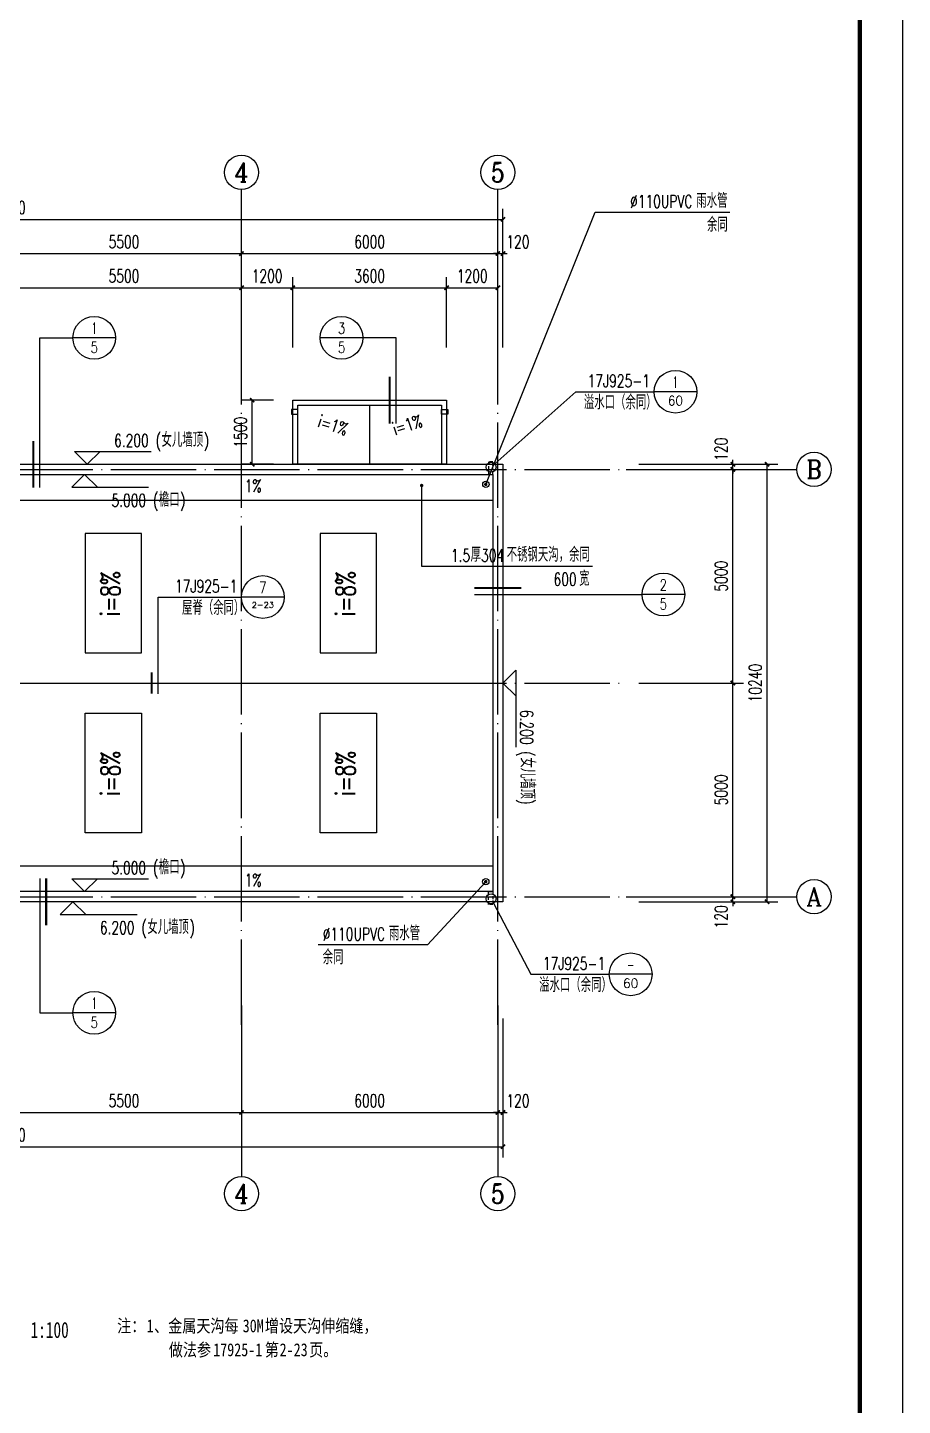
# Model space of a CAD drawing. Extents: x 1885024 to 2490229, y 18495599 to 18794495.
# Drawn here: x 2459857 to 2480333, y 18616822 to 18649066 of the extents above; entities that cross this region are included whole.
import ezdxf
from ezdxf.enums import TextEntityAlignment as Align

# ---------------------------------------------------------------- set-up
doc = ezdxf.new("R2010")
doc.units = 0
doc.header["$LTSCALE"] = 1000
doc.header["$MEASUREMENT"] = 0
doc.linetypes.add('DASH', pattern=[0.35, 0.25, -0.1])
doc.linetypes.add('DOTE', pattern=[2.42, 2, -0.2, 0.02, -0.2])
doc.layers.get('Defpoints').update_dxf_attribs({"color": 250})
for name, color, linetype in [('AXIS_TEXT', 7, 'Continuous'), ('AXIS_外部', 171, 'Continuous'), ('DIM_IDEN', 171, 'Continuous'), ('DIM_LEAD', 145, 'Continuous'), ('DIM_SYMB', 165, 'Continuous'), ('DOTE', 1, 'DOTE'), ('GROUND', 150, 'Continuous'), ('LVTRY', 6, 'Continuous'), ('PUB_DIM', 161, 'Continuous'), ('PUB_TEXT', 7, 'Continuous'), ('TK', 4, 'Continuous'), ('雨水管', 6, 'Continuous')]:
    doc.layers.add(name, color=color, linetype=linetype)
doc.styles.add('_TCH_AXIS', font='COMPLEX', dxfattribs={"bigfont": 'GBCBIG'})
doc.styles.add('_TCH_DIM', font='SIMPLEX', dxfattribs={"bigfont": 'GBCBIG'})
doc.styles.add('_TCH_DIM_T3', font='SIMPLEX', dxfattribs={"width": 0.705882, "bigfont": 'GBCBIG'})
doc.styles.add('_TCH_LABEL', font='COMPLEX', dxfattribs={"bigfont": 'GBCBIG'})
doc.styles.add('COMPLEX', font='COMPLEX')
doc.styles.add('HT', font='simhei.ttf', dxfattribs={"width": 0.7})
doc.styles.add('宋体', font='', dxfattribs={"width": 0.8})
doc.styles.get('宋体').set_extended_font_data('SimSun')
doc.dimstyles.new('_TCH_ARCH&&100', dxfattribs={"dimtxt": 297.5, "dimasz": 100, "dimexe": 250, "dimexo": 300, "dimgap": 126.25, "dimtad": 1, "dimdec": 0, "dimzin": 0, "dimdsep": 46, "dimtxsty": '_TCH_DIM_T3', "dimblk": 'ARCHTICK', "dimcen": 0.09, "dimclrt": 7, "dimazin": 2, "dimtfac": 1, "dimtdec": 0, "dimtix": 1, "dimtmove": 2, "dimatfit": 3, "dimfxl": 0, "dimtolj": 1, "dimtzin": 0, "dimarcsym": 0})

# ---------------------------------------------------------------- blocks, each defined once
blk = doc.blocks.new('GeYuanFrame_40684711', base_point=(18.76, 4.34))
at = {"layer": 'TK'}
blk.add_line((43.76, 414.34), (602.76, 414.34), dxfattribs=at)
blk.add_lwpolyline([(18.76, 424.34), (612.76, 424.34), (612.76, 4.34), (18.76, 4.34), (18.76, 424.34)], dxfattribs=at)
at = {"layer": 'TK', "const_width": 1}
blk.add_lwpolyline([(602.76, 414.34), (43.76, 414.34), (43.76, 14.34), (602.76, 14.34)], close=True, dxfattribs=at)
blk = doc.blocks.new('_ArchTick')
at = {"color": 0, "linetype": 'ByBlock', "const_width": 0.4}
blk.add_lwpolyline([(-0.5, -0.5), (0.5, 0.5)], dxfattribs=at)
blk = doc.blocks.new('*D50')
at = {"layer": 'Defpoints', "color": 0}
for p in [(2470864, 18642977), (2469664, 18641277), (2470864, 18641277)]:
    blk.add_point(p, dxfattribs=at)
at = {"layer": 'PUB_DIM', "color": 0, "lineweight": -2}
for p, q in [((2469664, 18641577), (2469664, 18643227)), ((2470864, 18641577), (2470864, 18643227)), ((2469664, 18642977), (2470864, 18642977))]:
    blk.add_line(p, q, dxfattribs=at)
at = {"layer": 'PUB_DIM', "color": 0, "lineweight": -2, "xscale": 100, "yscale": 100, "zscale": 100, "rotation": 180}
blk.add_blockref('_ArchTick', (2469664, 18642977), dxfattribs=at)
at = {"layer": 'PUB_DIM', "color": 0, "lineweight": -2, "xscale": 100, "yscale": 100, "zscale": 100}
blk.add_blockref('_ArchTick', (2470864, 18642977), dxfattribs=at)
at = {"layer": 'PUB_DIM', "color": 7, "insert": (2470264, 18643252), "char_height": 297.5, "attachment_point": 5, "style": '_TCH_DIM_T3'}
blk.add_mtext('\\A1;1200', dxfattribs=at)
blk = doc.blocks.new('*D51')
at = {"layer": 'Defpoints', "color": 0}
for p in [(2469664, 18642977), (2466064, 18641277), (2469664, 18641277)]:
    blk.add_point(p, dxfattribs=at)
at = {"layer": 'PUB_DIM', "color": 0, "lineweight": -2}
for p, q in [((2466064, 18641577), (2466064, 18643227)), ((2469664, 18641577), (2469664, 18643227)), ((2466064, 18642977), (2469664, 18642977))]:
    blk.add_line(p, q, dxfattribs=at)
at = {"layer": 'PUB_DIM', "color": 0, "lineweight": -2, "xscale": 100, "yscale": 100, "zscale": 100, "rotation": 180}
blk.add_blockref('_ArchTick', (2466064, 18642977), dxfattribs=at)
at = {"layer": 'PUB_DIM', "color": 0, "lineweight": -2, "xscale": 100, "yscale": 100, "zscale": 100}
blk.add_blockref('_ArchTick', (2469664, 18642977), dxfattribs=at)
at = {"layer": 'PUB_DIM', "color": 7, "insert": (2467864, 18643252), "char_height": 297.5, "attachment_point": 5, "style": '_TCH_DIM_T3'}
blk.add_mtext('\\A1;3600', dxfattribs=at)
blk = doc.blocks.new('*D52')
at = {"layer": 'Defpoints', "color": 0}
for p in [(2466064, 18642977), (2464864, 18641277), (2466064, 18641277)]:
    blk.add_point(p, dxfattribs=at)
at = {"layer": 'PUB_DIM', "color": 0, "lineweight": -2}
for p, q in [((2464864, 18641577), (2464864, 18643227)), ((2466064, 18641577), (2466064, 18643227)), ((2464864, 18642977), (2466064, 18642977))]:
    blk.add_line(p, q, dxfattribs=at)
at = {"layer": 'PUB_DIM', "color": 0, "lineweight": -2, "xscale": 100, "yscale": 100, "zscale": 100, "rotation": 180}
blk.add_blockref('_ArchTick', (2464864, 18642977), dxfattribs=at)
at = {"layer": 'PUB_DIM', "color": 0, "lineweight": -2, "xscale": 100, "yscale": 100, "zscale": 100}
blk.add_blockref('_ArchTick', (2466064, 18642977), dxfattribs=at)
at = {"layer": 'PUB_DIM', "color": 7, "insert": (2465464, 18643252), "char_height": 297.5, "attachment_point": 5, "style": '_TCH_DIM_T3'}
blk.add_mtext('\\A1;1200', dxfattribs=at)
blk = doc.blocks.new('*D53')
at = {"layer": 'Defpoints', "color": 0}
for p in [(2464864, 18642977), (2459364, 18641277), (2464864, 18641277)]:
    blk.add_point(p, dxfattribs=at)
at = {"layer": 'PUB_DIM', "color": 0, "lineweight": -2}
for p, q in [((2459364, 18641577), (2459364, 18643227)), ((2464864, 18641577), (2464864, 18643227)), ((2459364, 18642977), (2464864, 18642977))]:
    blk.add_line(p, q, dxfattribs=at)
at = {"layer": 'PUB_DIM', "color": 0, "lineweight": -2, "xscale": 100, "yscale": 100, "zscale": 100, "rotation": 180}
blk.add_blockref('_ArchTick', (2459364, 18642977), dxfattribs=at)
at = {"layer": 'PUB_DIM', "color": 0, "lineweight": -2, "xscale": 100, "yscale": 100, "zscale": 100}
blk.add_blockref('_ArchTick', (2464864, 18642977), dxfattribs=at)
at = {"layer": 'PUB_DIM', "color": 7, "insert": (2462114, 18643252), "char_height": 297.5, "attachment_point": 5, "style": '_TCH_DIM_T3'}
blk.add_mtext('\\A1;5500', dxfattribs=at)
blk = doc.blocks.new('*D57')
at = {"layer": 'Defpoints', "color": 0}
for p in [(2465114, 18640347), (2465914, 18640347), (2465914, 18638847)]:
    blk.add_point(p, dxfattribs=at)
at = {"layer": 'PUB_DIM', "color": 0, "lineweight": -2}
for p, q in [((2465614, 18640347), (2464864, 18640347)), ((2465114, 18638847), (2465114, 18640347)), ((2465614, 18638847), (2464864, 18638847))]:
    blk.add_line(p, q, dxfattribs=at)
at = {"layer": 'PUB_DIM', "color": 0, "lineweight": -2, "xscale": 100, "yscale": 100, "zscale": 100}
for p, rotation in [((2465114, 18640347), 90), ((2465114, 18638847), 270)]:
    blk.add_blockref('_ArchTick', p, dxfattribs=dict(at, rotation=rotation))
at = {"layer": 'PUB_DIM', "color": 7, "insert": (2464839, 18639597), "char_height": 297.5, "attachment_point": 5, "rotation": 90, "style": '_TCH_DIM_T3'}
blk.add_mtext('\\A1;1500', dxfattribs=at)
blk = doc.blocks.new('*D135')
at = {"layer": 'AXIS_外部', "color": 0, "lineweight": -2}
for p, q in [((2474164, 18628727), (2476614, 18628727)), ((2476364, 18628727), (2476364, 18628827)), ((2476364, 18628607), (2476364, 18628727)), ((2474164, 18628607), (2476614, 18628607)), ((2476364, 18628607), (2476364, 18628507))]:
    blk.add_line(p, q, dxfattribs=at)
at = {"layer": 'Defpoints', "color": 0}
for p in [(2473864, 18628727), (2476364, 18628727), (2473864, 18628607)]:
    blk.add_point(p, dxfattribs=at)
at = {"layer": 'AXIS_外部', "color": 0, "lineweight": -2, "xscale": 100, "yscale": 100, "zscale": 100}
for p, rotation in [((2476364, 18628727), 270), ((2476364, 18628607), 90)]:
    blk.add_blockref('_ArchTick', p, dxfattribs=dict(at, rotation=rotation))
at = {"layer": 'AXIS_外部', "color": 7, "insert": (2476089, 18628257), "char_height": 297.5, "attachment_point": 5, "rotation": 90, "style": '_TCH_DIM_T3'}
blk.add_mtext('\\A1;120', dxfattribs=at)
blk = doc.blocks.new('*D136')
at = {"layer": 'AXIS_外部', "color": 0, "lineweight": -2}
for p, q in [((2474164, 18633727), (2476614, 18633727)), ((2476364, 18628727), (2476364, 18633727)), ((2474164, 18628727), (2476614, 18628727))]:
    blk.add_line(p, q, dxfattribs=at)
at = {"layer": 'Defpoints', "color": 0}
for p in [(2473864, 18633727), (2476364, 18633727), (2473864, 18628727)]:
    blk.add_point(p, dxfattribs=at)
at = {"layer": 'AXIS_外部', "color": 0, "lineweight": -2, "xscale": 100, "yscale": 100, "zscale": 100}
for p, rotation in [((2476364, 18633727), 90), ((2476364, 18628727), 270)]:
    blk.add_blockref('_ArchTick', p, dxfattribs=dict(at, rotation=rotation))
at = {"layer": 'AXIS_外部', "color": 7, "insert": (2476089, 18631227), "char_height": 297.5, "attachment_point": 5, "rotation": 90, "style": '_TCH_DIM_T3'}
blk.add_mtext('\\A1;5000', dxfattribs=at)
blk = doc.blocks.new('*D137')
at = {"layer": 'AXIS_外部', "color": 0, "lineweight": -2}
for p, q in [((2474164, 18638727), (2476614, 18638727)), ((2476364, 18633727), (2476364, 18638727)), ((2474164, 18633727), (2476614, 18633727))]:
    blk.add_line(p, q, dxfattribs=at)
at = {"layer": 'Defpoints', "color": 0}
for p in [(2473864, 18638727), (2476364, 18638727), (2473864, 18633727)]:
    blk.add_point(p, dxfattribs=at)
at = {"layer": 'AXIS_外部', "color": 0, "lineweight": -2, "xscale": 100, "yscale": 100, "zscale": 100}
for p, rotation in [((2476364, 18638727), 90), ((2476364, 18633727), 270)]:
    blk.add_blockref('_ArchTick', p, dxfattribs=dict(at, rotation=rotation))
at = {"layer": 'AXIS_外部', "color": 7, "insert": (2476089, 18636227), "char_height": 297.5, "attachment_point": 5, "rotation": 90, "style": '_TCH_DIM_T3'}
blk.add_mtext('\\A1;5000', dxfattribs=at)
blk = doc.blocks.new('*D138')
at = {"layer": 'AXIS_外部', "color": 0, "lineweight": -2}
for p, q in [((2474164, 18638847), (2476614, 18638847)), ((2474164, 18638727), (2476614, 18638727)), ((2476364, 18638847), (2476364, 18638947)), ((2476364, 18638727), (2476364, 18638847)), ((2476364, 18638727), (2476364, 18638627))]:
    blk.add_line(p, q, dxfattribs=at)
at = {"layer": 'Defpoints', "color": 0}
for p in [(2473864, 18638847), (2473864, 18638727), (2476364, 18638847)]:
    blk.add_point(p, dxfattribs=at)
at = {"layer": 'AXIS_外部', "color": 0, "lineweight": -2, "xscale": 100, "yscale": 100, "zscale": 100}
for p, rotation in [((2476364, 18638847), 270), ((2476364, 18638727), 90)]:
    blk.add_blockref('_ArchTick', p, dxfattribs=dict(at, rotation=rotation))
at = {"layer": 'AXIS_外部', "color": 7, "insert": (2476089, 18639197), "char_height": 297.5, "attachment_point": 5, "rotation": 90, "style": '_TCH_DIM_T3'}
blk.add_mtext('\\A1;120', dxfattribs=at)
blk = doc.blocks.new('*D139')
at = {"layer": 'AXIS_外部', "color": 0, "lineweight": -2}
for p, q in [((2474164, 18638847), (2477414, 18638847)), ((2477164, 18628607), (2477164, 18638847)), ((2474164, 18628607), (2477414, 18628607))]:
    blk.add_line(p, q, dxfattribs=at)
at = {"layer": 'Defpoints', "color": 0}
for p in [(2473864, 18638847), (2477164, 18638847), (2473864, 18628607)]:
    blk.add_point(p, dxfattribs=at)
at = {"layer": 'AXIS_外部', "color": 0, "lineweight": -2, "xscale": 100, "yscale": 100, "zscale": 100}
for p, rotation in [((2477164, 18638847), 90), ((2477164, 18628607), 270)]:
    blk.add_blockref('_ArchTick', p, dxfattribs=dict(at, rotation=rotation))
at = {"layer": 'AXIS_外部', "color": 7, "insert": (2476889, 18633727), "char_height": 297.5, "attachment_point": 5, "rotation": 90, "style": '_TCH_DIM_T3'}
blk.add_mtext('\\A1;10240', dxfattribs=at)
blk = doc.blocks.new('*D148')
at = {"layer": 'AXIS_外部', "color": 0, "lineweight": -2}
for p, q in [((2459364, 18625877), (2459364, 18623427)), ((2464864, 18625877), (2464864, 18623427)), ((2459364, 18623677), (2464864, 18623677))]:
    blk.add_line(p, q, dxfattribs=at)
at = {"layer": 'Defpoints', "color": 0}
for p in [(2459364, 18626177), (2464864, 18626177), (2464864, 18623677)]:
    blk.add_point(p, dxfattribs=at)
at = {"layer": 'AXIS_外部', "color": 0, "lineweight": -2, "xscale": 100, "yscale": 100, "zscale": 100, "rotation": 180}
blk.add_blockref('_ArchTick', (2459364, 18623677), dxfattribs=at)
at = {"layer": 'AXIS_外部', "color": 0, "lineweight": -2, "xscale": 100, "yscale": 100, "zscale": 100}
blk.add_blockref('_ArchTick', (2464864, 18623677), dxfattribs=at)
at = {"layer": 'AXIS_外部', "color": 7, "insert": (2462114, 18623952), "char_height": 297.5, "attachment_point": 5, "style": '_TCH_DIM_T3'}
blk.add_mtext('\\A1;5500', dxfattribs=at)
blk = doc.blocks.new('*D149')
at = {"layer": 'AXIS_外部', "color": 0, "lineweight": -2}
for p, q in [((2464864, 18625877), (2464864, 18623427)), ((2470864, 18625877), (2470864, 18623427)), ((2464864, 18623677), (2470864, 18623677))]:
    blk.add_line(p, q, dxfattribs=at)
at = {"layer": 'Defpoints', "color": 0}
for p in [(2464864, 18626177), (2470864, 18626177), (2470864, 18623677)]:
    blk.add_point(p, dxfattribs=at)
at = {"layer": 'AXIS_外部', "color": 0, "lineweight": -2, "xscale": 100, "yscale": 100, "zscale": 100, "rotation": 180}
blk.add_blockref('_ArchTick', (2464864, 18623677), dxfattribs=at)
at = {"layer": 'AXIS_外部', "color": 0, "lineweight": -2, "xscale": 100, "yscale": 100, "zscale": 100}
blk.add_blockref('_ArchTick', (2470864, 18623677), dxfattribs=at)
at = {"layer": 'AXIS_外部', "color": 7, "insert": (2467864, 18623952), "char_height": 297.5, "attachment_point": 5, "style": '_TCH_DIM_T3'}
blk.add_mtext('\\A1;6000', dxfattribs=at)
blk = doc.blocks.new('*D150')
at = {"layer": 'AXIS_外部', "color": 0, "lineweight": -2}
for p, q in [((2470864, 18625877), (2470864, 18623427)), ((2470984, 18625877), (2470984, 18623427)), ((2470864, 18623677), (2470764, 18623677)), ((2470864, 18623677), (2470984, 18623677)), ((2470984, 18623677), (2471084, 18623677))]:
    blk.add_line(p, q, dxfattribs=at)
at = {"layer": 'Defpoints', "color": 0}
for p in [(2470864, 18626177), (2470984, 18626177), (2470984, 18623677)]:
    blk.add_point(p, dxfattribs=at)
at = {"layer": 'AXIS_外部', "color": 0, "lineweight": -2, "xscale": 100, "yscale": 100, "zscale": 100}
blk.add_blockref('_ArchTick', (2470864, 18623677), dxfattribs=at)
at = {"layer": 'AXIS_外部', "color": 0, "lineweight": -2, "xscale": 100, "yscale": 100, "zscale": 100, "rotation": 180}
blk.add_blockref('_ArchTick', (2470984, 18623677), dxfattribs=at)
at = {"layer": 'AXIS_外部', "color": 7, "insert": (2471334, 18623952), "char_height": 297.5, "attachment_point": 5, "style": '_TCH_DIM_T3'}
blk.add_mtext('\\A1;120', dxfattribs=at)
blk = doc.blocks.new('*D151')
at = {"layer": 'AXIS_外部', "color": 0, "lineweight": -2}
for p, q in [((2447744, 18625877), (2447744, 18622627)), ((2470984, 18625877), (2470984, 18622627)), ((2447744, 18622877), (2470984, 18622877))]:
    blk.add_line(p, q, dxfattribs=at)
at = {"layer": 'Defpoints', "color": 0}
for p in [(2447744, 18626177), (2470984, 18626177), (2470984, 18622877)]:
    blk.add_point(p, dxfattribs=at)
at = {"layer": 'AXIS_外部', "color": 0, "lineweight": -2, "xscale": 100, "yscale": 100, "zscale": 100, "rotation": 180}
blk.add_blockref('_ArchTick', (2447744, 18622877), dxfattribs=at)
at = {"layer": 'AXIS_外部', "color": 0, "lineweight": -2, "xscale": 100, "yscale": 100, "zscale": 100}
blk.add_blockref('_ArchTick', (2470984, 18622877), dxfattribs=at)
at = {"layer": 'AXIS_外部', "color": 7, "insert": (2459364, 18623152), "char_height": 297.5, "attachment_point": 5, "style": '_TCH_DIM_T3'}
blk.add_mtext('\\A1;23240', dxfattribs=at)
blk = doc.blocks.new('*D155')
at = {"layer": 'AXIS_外部', "color": 0, "lineweight": -2}
for p, q in [((2459364, 18641577), (2459364, 18644027)), ((2464864, 18641577), (2464864, 18644027)), ((2459364, 18643777), (2464864, 18643777))]:
    blk.add_line(p, q, dxfattribs=at)
at = {"layer": 'Defpoints', "color": 0}
for p in [(2464864, 18643777), (2459364, 18641277), (2464864, 18641277)]:
    blk.add_point(p, dxfattribs=at)
at = {"layer": 'AXIS_外部', "color": 0, "lineweight": -2, "xscale": 100, "yscale": 100, "zscale": 100, "rotation": 180}
blk.add_blockref('_ArchTick', (2459364, 18643777), dxfattribs=at)
at = {"layer": 'AXIS_外部', "color": 0, "lineweight": -2, "xscale": 100, "yscale": 100, "zscale": 100}
blk.add_blockref('_ArchTick', (2464864, 18643777), dxfattribs=at)
at = {"layer": 'AXIS_外部', "color": 7, "insert": (2462114, 18644052), "char_height": 297.5, "attachment_point": 5, "style": '_TCH_DIM_T3'}
blk.add_mtext('\\A1;5500', dxfattribs=at)
blk = doc.blocks.new('*D156')
at = {"layer": 'AXIS_外部', "color": 0, "lineweight": -2}
for p, q in [((2464864, 18641577), (2464864, 18644027)), ((2470864, 18641577), (2470864, 18644027)), ((2464864, 18643777), (2470864, 18643777))]:
    blk.add_line(p, q, dxfattribs=at)
at = {"layer": 'Defpoints', "color": 0}
for p in [(2470864, 18643777), (2464864, 18641277), (2470864, 18641277)]:
    blk.add_point(p, dxfattribs=at)
at = {"layer": 'AXIS_外部', "color": 0, "lineweight": -2, "xscale": 100, "yscale": 100, "zscale": 100, "rotation": 180}
blk.add_blockref('_ArchTick', (2464864, 18643777), dxfattribs=at)
at = {"layer": 'AXIS_外部', "color": 0, "lineweight": -2, "xscale": 100, "yscale": 100, "zscale": 100}
blk.add_blockref('_ArchTick', (2470864, 18643777), dxfattribs=at)
at = {"layer": 'AXIS_外部', "color": 7, "insert": (2467864, 18644052), "char_height": 297.5, "attachment_point": 5, "style": '_TCH_DIM_T3'}
blk.add_mtext('\\A1;6000', dxfattribs=at)
blk = doc.blocks.new('*D157')
at = {"layer": 'AXIS_外部', "color": 0, "lineweight": -2}
for p, q in [((2470864, 18641577), (2470864, 18644027)), ((2470984, 18641577), (2470984, 18644027)), ((2470864, 18643777), (2470764, 18643777)), ((2470864, 18643777), (2470984, 18643777)), ((2470984, 18643777), (2471084, 18643777))]:
    blk.add_line(p, q, dxfattribs=at)
at = {"layer": 'Defpoints', "color": 0}
for p in [(2470984, 18643777), (2470864, 18641277), (2470984, 18641277)]:
    blk.add_point(p, dxfattribs=at)
at = {"layer": 'AXIS_外部', "color": 0, "lineweight": -2, "xscale": 100, "yscale": 100, "zscale": 100}
blk.add_blockref('_ArchTick', (2470864, 18643777), dxfattribs=at)
at = {"layer": 'AXIS_外部', "color": 0, "lineweight": -2, "xscale": 100, "yscale": 100, "zscale": 100, "rotation": 180}
blk.add_blockref('_ArchTick', (2470984, 18643777), dxfattribs=at)
at = {"layer": 'AXIS_外部', "color": 7, "insert": (2471334, 18644052), "char_height": 297.5, "attachment_point": 5, "style": '_TCH_DIM_T3'}
blk.add_mtext('\\A1;120', dxfattribs=at)
blk = doc.blocks.new('*D158')
at = {"layer": 'AXIS_外部', "color": 0, "lineweight": -2}
for p, q in [((2447744, 18641577), (2447744, 18644827)), ((2470984, 18641577), (2470984, 18644827)), ((2447744, 18644577), (2470984, 18644577))]:
    blk.add_line(p, q, dxfattribs=at)
at = {"layer": 'Defpoints', "color": 0}
for p in [(2470984, 18644577), (2447744, 18641277), (2470984, 18641277)]:
    blk.add_point(p, dxfattribs=at)
at = {"layer": 'AXIS_外部', "color": 0, "lineweight": -2, "xscale": 100, "yscale": 100, "zscale": 100, "rotation": 180}
blk.add_blockref('_ArchTick', (2447744, 18644577), dxfattribs=at)
at = {"layer": 'AXIS_外部', "color": 0, "lineweight": -2, "xscale": 100, "yscale": 100, "zscale": 100}
blk.add_blockref('_ArchTick', (2470984, 18644577), dxfattribs=at)
at = {"layer": 'AXIS_外部', "color": 7, "insert": (2459364, 18644852), "char_height": 297.5, "attachment_point": 5, "style": '_TCH_DIM_T3'}
blk.add_mtext('\\A1;23240', dxfattribs=at)
blk = doc.blocks.new('_AXISO')
blk.add_circle((0, 0), 0.5)
at = {"layer": 'AXIS_TEXT', "style": 'COMPLEX', "width": 1.041667}
blk.add_attdef('A', text='', height=0.56, dxfattribs=at).set_placement((-0.25, -0.28), (0.25, -0.28), align=Align.FIT)

msp = doc.modelspace()

# ---------------------------------------------------------------- linework, layer by layer
at = {"color": 6, "linetype": 'DASH', "ltscale": 0.3}
for points in [[(2470644, 18638607.1), (2470744, 18638607.1), (2470744, 18638907.1), (2470644, 18638907.1)], [(2470644, 18628847.1), (2470744, 18628847.1), (2470744, 18628547.1), (2470644, 18628547.1)]]:
    msp.add_lwpolyline(points, close=True, dxfattribs=at)
at = {"layer": 'AXIS_外部'}
for p, q in [((2464864, 18641277.1), (2464864, 18645277.1)), ((2470864, 18641277.1), (2470864, 18645277.1)), ((2473864, 18638727.1), (2477864, 18638727.1)), ((2473864, 18628727.1), (2477864, 18628727.1)), ((2464864, 18626177.1), (2464864, 18622177.1)), ((2470864, 18626177.1), (2470864, 18622177.1))]:
    msp.add_line(p, q, dxfattribs=at)
at = {"layer": 'DIM_IDEN'}
for p, q in [((2470581.4, 18638375.9), (2473141.8, 18644743.3)), ((2473141.8, 18644743.3), (2476291.1, 18644743.3)), ((2460141.5, 18641806), (2460918.2, 18641806)), ((2460141.5, 18638300.1), (2460141.5, 18641806)), ((2461918.2, 18641806), (2460918.2, 18641806)), ((2467706.2, 18641806), (2466706.2, 18641806)), ((2468483, 18641806), (2467706.2, 18641806)), ((2468483, 18639800.1), (2468483, 18641806)), ((2470792, 18638854.2), (2472685, 18640544)), ((2472685, 18640544), (2474519.4, 18640544)), ((2475519.4, 18640544), (2474519.4, 18640544)), ((2470317, 18635799.9), (2473460.6, 18635799.9)), ((2473460.6, 18635799.9), (2474237.3, 18635799.9)), ((2475237.3, 18635799.9), (2474237.3, 18635799.9)), ((2462911.4, 18635739.5), (2464864, 18635739.5)), ((2462911.4, 18633477.1), (2462911.4, 18635739.5)), ((2465864, 18635739.5), (2464864, 18635739.5)), ((2460141.5, 18629154.1), (2460141.5, 18626010.6)), ((2470581.4, 18629078.3), (2469218.7, 18627599.2)), ((2470759.7, 18628574.7), (2471637.7, 18626910.2)), ((2469218.7, 18627599.2), (2466659.4, 18627599.2)), ((2471637.7, 18626910.2), (2473472.1, 18626910.2)), ((2474472.1, 18626910.2), (2473472.1, 18626910.2)), ((2460141.5, 18626010.6), (2460918.2, 18626010.6)), ((2461918.2, 18626010.6), (2460918.2, 18626010.6))]:
    msp.add_line(p, q, dxfattribs=at)
at = {"layer": 'DIM_IDEN', "const_width": 50}
for points in [[(2468333, 18639800.1), (2468333, 18640894.1)], [(2459991.5, 18638300.1), (2459991.5, 18639394.1)], [(2470317, 18635949.9), (2471411.1, 18635949.9)], [(2462761.4, 18633477.1), (2462761.4, 18633977.1)], [(2460291.5, 18629154.1), (2460291.5, 18628060.1)]]:
    msp.add_lwpolyline(points, dxfattribs=at)
at = {"layer": 'DIM_IDEN', "const_width": 40}
for points in [[(2470573.9, 18638357.3, 1), (2470588.8, 18638394.4, 1)], [(2470594.9, 18629093, 1), (2470567.8, 18629063.6, 1)]]:
    msp.add_lwpolyline(points, format="xyb", close=True, dxfattribs=at)
at = {"layer": 'DIM_IDEN'}
for centre, radius in [((2461418.2, 18641806), 500), ((2467206.2, 18641806), 500), ((2475019.4, 18640544), 500), ((2470705.6, 18638777.1), 115.8), ((2465364, 18635739.5), 500), ((2474737.3, 18635799.9), 500), ((2470705.6, 18628677.1), 115.8), ((2473972.1, 18626910.2), 500), ((2461418.2, 18626010.6), 500)]:
    msp.add_circle(centre, radius, dxfattribs=at)
at = {"layer": 'DIM_LEAD'}
for p, q in [((2469079.5, 18638349.6), (2469079.5, 18636460.9)), ((2469079.5, 18636460.9), (2473079.5, 18636460.9))]:
    msp.add_line(p, q, dxfattribs=at)
at = {"layer": 'DIM_LEAD', "const_width": 40}
msp.add_lwpolyline([(2469079.5, 18638369.6, 1), (2469079.5, 18638329.6, 1)], format="xyb", close=True, dxfattribs=at)
at = {"layer": 'DIM_SYMB'}
for points in [[(2467582.7, 18639315.8, 0, 0, 0), (2466541.2, 18639638.6, 80, 0, 0), (2466254.7, 18639727.4, 0, 0, 0)], [(2468145.3, 18639315.8, 0, 0, 0), (2469186.9, 18639638.6, 80, 0, 0), (2469473.4, 18639727.4, 0, 0, 0)], [(2465385.5, 18638340.4, 0, 0, 0), (2466726.4, 18638340.4, 80, 0, 0), (2467026.4, 18638340.4, 0, 0, 0)], [(2462125.5, 18635130.7, 0, 0, 0), (2462125.5, 18636078.4, 120, 0, 0), (2462125.5, 18636528.4, 0, 0, 0)], [(2467625.5, 18635130.7, 0, 0, 0), (2467625.5, 18636078.4, 120, 0, 0), (2467625.5, 18636528.4, 0, 0, 0)], [(2462125.5, 18632323.5, 0, 0, 0), (2462125.5, 18631375.8, 120, 0, 0), (2462125.5, 18630925.8, 0, 0, 0)], [(2467625.5, 18632323.5, 0, 0, 0), (2467625.5, 18631375.8, 120, 0, 0), (2467625.5, 18630925.8, 0, 0, 0)], [(2465385.5, 18629113.8, 0, 0, 0), (2466726.4, 18629113.8, 80, 0, 0), (2467026.4, 18629113.8, 0, 0, 0)]]:
    msp.add_lwpolyline(points, format="xyseb", dxfattribs=at)
at = {"layer": 'DOTE'}
for p, q in [((2464864, 18625727.1), (2464864, 18641727.1)), ((2470864, 18625727.1), (2470864, 18641727.1)), ((2444864, 18638727.1), (2473864, 18638727.1)), ((2444864, 18633727.1), (2473864, 18633727.1)), ((2444864, 18628727.1), (2473864, 18628727.1))]:
    msp.add_line(p, q, dxfattribs=at)
at = {"layer": 'GROUND'}
for p, q in [((2467864, 18638847.1), (2467864, 18640227.1)), ((2447984, 18638007.1), (2470744, 18638007.1)), ((2447984, 18633727.1), (2470744, 18633727.1)), ((2447984, 18629447.1), (2470744, 18629447.1))]:
    msp.add_line(p, q, dxfattribs=at)
for points in [[(2466064, 18640347.1), (2469664, 18640347.1), (2469664, 18638847.1), (2466064, 18638847.1)], [(2466184, 18640227.1), (2469544, 18640227.1), (2469544, 18638847.1), (2466184, 18638847.1)], [(2447744, 18638847.1), (2470984, 18638847.1), (2470984, 18628607.1), (2447744, 18628607.1)], [(2447984, 18638607.1), (2470744, 18638607.1), (2470744, 18628847.1), (2447984, 18628847.1)], [(2461201.5, 18637229), (2461201.5, 18634431.3), (2462526.5, 18634431.3), (2462526.5, 18637229)], [(2466701.5, 18637229), (2466701.5, 18634431.3), (2468026.5, 18634431.3), (2468026.5, 18637229)], [(2461201.5, 18630225.2), (2461201.5, 18633022.9), (2462526.5, 18633022.9), (2462526.5, 18630225.2)], [(2466701.5, 18630225.2), (2466701.5, 18633022.9), (2468026.5, 18633022.9), (2468026.5, 18630225.2)]]:
    msp.add_lwpolyline(points, close=True, dxfattribs=at)
at = {"layer": 'LVTRY'}
for points in [[(2466034, 18640127.1), (2466034, 18640017.1), (2466184, 18640017.1), (2466184, 18640127.1)], [(2469694, 18640127.1), (2469694, 18640017.1), (2469544, 18640017.1), (2469544, 18640127.1)]]:
    msp.add_lwpolyline(points, close=True, dxfattribs=at)
at = {"layer": 'PUB_DIM'}
for p, q in [((2461252.7, 18638847.1), (2460952.7, 18639147.1)), ((2460952.7, 18639147.1), (2462752.7, 18639147.1)), ((2461252.7, 18638847.1), (2461552.7, 18639147.1)), ((2461191, 18638607.1), (2460891, 18638307.1)), ((2461191, 18638607.1), (2461491, 18638307.1)), ((2460891, 18638307.1), (2462691, 18638307.1)), ((2470984, 18633727.1), (2471284, 18634027.1)), ((2471284, 18634027.1), (2471284, 18632227.1)), ((2470984, 18633727.1), (2471284, 18633427.1)), ((2461191, 18628847.1), (2460891, 18629147.1)), ((2460891, 18629147.1), (2462691, 18629147.1)), ((2461191, 18628847.1), (2461491, 18629147.1)), ((2460920.5, 18628607.1), (2460620.5, 18628307.1)), ((2460920.5, 18628607.1), (2461220.5, 18628307.1)), ((2460620.5, 18628307.1), (2462420.5, 18628307.1))]:
    msp.add_line(p, q, dxfattribs=at)
at = {"layer": '雨水管'}
for centre in [(2470583.5, 18638375.9), (2470581.4, 18629078.3)]:
    msp.add_circle(centre, 75, dxfattribs=at)

# ---------------------------------------------------------------- block references
at = {"xscale": 100, "yscale": 100, "zscale": 100, "rotation": 270}
msp.add_blockref('GeYuanFrame_40684711', (2438332.5, 18652424.2), dxfattribs=at)
at = {"layer": 'AXIS_外部'}
ref = msp.add_blockref('_AXISO', (2464864, 18645677.1), dxfattribs=dict(at, xscale=800, yscale=800, zscale=800))
ref.add_attrib('A', '4', dxfattribs={"layer": 'AXIS_TEXT', "height": 445.4, "style": '_TCH_AXIS'}).set_placement((2464694.4, 18645454.4), (2465033.7, 18645454.4), align=Align.FIT)
ref = msp.add_blockref('_AXISO', (2470864, 18645677.1), dxfattribs=dict(at, xscale=800, yscale=800, zscale=800))
ref.add_attrib('A', '5', dxfattribs={"layer": 'AXIS_TEXT', "height": 465.9, "style": '_TCH_AXIS'}).set_placement((2470708.7, 18645444.1), (2471019.4, 18645444.1), align=Align.FIT)
ref = msp.add_blockref('_AXISO', (2478264, 18638727.1), dxfattribs=dict(at, xscale=800, yscale=800, zscale=800))
ref.add_attrib('A', 'B', dxfattribs={"layer": 'AXIS_TEXT', "height": 435.3, "style": '_TCH_AXIS'}).set_placement((2478087.9, 18638509.5), (2478440.2, 18638509.5), align=Align.FIT)
ref = msp.add_blockref('_AXISO', (2478264, 18628727.1), dxfattribs=dict(at, xscale=800, yscale=800, zscale=800))
ref.add_attrib('A', 'A', dxfattribs={"layer": 'AXIS_TEXT', "height": 425.2, "style": '_TCH_AXIS'}).set_placement((2478081.8, 18628514.5), (2478446.3, 18628514.5), align=Align.FIT)
ref = msp.add_blockref('_AXISO', (2464864, 18621777.1), dxfattribs=dict(at, xscale=800, yscale=800, zscale=800))
ref.add_attrib('A', '4', dxfattribs={"layer": 'AXIS_TEXT', "height": 445.4, "style": '_TCH_AXIS'}).set_placement((2464694.4, 18621554.4), (2465033.7, 18621554.4), align=Align.FIT)
ref = msp.add_blockref('_AXISO', (2470864, 18621777.1), dxfattribs=dict(at, xscale=800, yscale=800, zscale=800))
ref.add_attrib('A', '5', dxfattribs={"layer": 'AXIS_TEXT', "height": 465.9, "style": '_TCH_AXIS'}).set_placement((2470708.7, 18621544.1), (2471019.4, 18621544.1), align=Align.FIT)

# ---------------------------------------------------------------- texts
at = {"layer": 'PUB_TEXT'}
for s, height, style, width, p in [('%%c110UPVC', 297.5, '_TCH_DIM', 0.705882, (2473958.4, 18644848.3)), ('17J925-1', 297.5, '_TCH_LABEL', 0.705882, (2472964.4, 18640649)), ('6.200', 297.5, '_TCH_DIM', 0.705882, (2461882.7, 18639252.1)), ('(', 297.5, '_TCH_DIM', 0.705882, (2462852.7, 18639252.1)), (')', 297.5, '_TCH_DIM', 0.705882, (2463975.7, 18639252.1)), ('1%', 297.5, '_TCH_DIM', 0.705882, (2464940.5, 18638191.6)), ('5.000', 297.5, '_TCH_DIM', 0.705882, (2461821, 18637852.1)), ('(', 297.5, '_TCH_DIM', 0.705882, (2462791, 18637852.1)), (')', 297.5, '_TCH_DIM', 0.705882, (2463422.5, 18637852.1)), ('1.5', 297.5, '_TCH_DIM', 0.705882, (2469766.1, 18636565.9)), ('304', 297.5, '_TCH_DIM', 0.705882, (2470471.8, 18636565.9)), ('17J925-1', 297.5, '_TCH_LABEL', 0.705882, (2463309, 18635844.5)), ('600', 297.5, '_TCH_DIM', 0.705882, (2472166, 18636005.9)), ('5.000', 297.5, '_TCH_DIM', 0.705882, (2461821, 18629252.1)), ('(', 297.5, '_TCH_DIM', 0.705882, (2462791, 18629252.1)), (')', 297.5, '_TCH_DIM', 0.705882, (2463422.5, 18629252.1)), ('1%', 297.5, '_TCH_DIM', 0.705882, (2464940.5, 18628965.1)), ('6.200', 297.5, '_TCH_DIM', 0.705882, (2461550.5, 18627852.1)), ('(', 297.5, '_TCH_DIM', 0.705882, (2462520.5, 18627852.1)), (')', 297.5, '_TCH_DIM', 0.705882, (2463643.5, 18627852.1)), ('%%c110UPVC', 297.5, '_TCH_DIM', 0.705882, (2466764.4, 18627704.2)), ('17J925-1', 297.5, '_TCH_LABEL', 0.705882, (2471917.1, 18627015.2)), ('1:100', 375.53, 'HT', 0.7, (2459926.6, 18618401)), ('注：', 302.11, '宋体', 0.8, (2461953.8, 18618533.6)), ('1', 302.1, '宋体', 0.8, (2462645.1, 18618533.6)), ('、金属天沟每', 302.11, '宋体', 0.8, (2462818, 18618533.6)), ('30M', 302.11, '宋体', 0.8, (2464891.9, 18618533.6)), ('增设天沟伸缩缝，', 302.11, '宋体', 0.8, (2465410.4, 18618533.6)), ('做法参', 302.11, '宋体', 0.8, (2463163.6, 18617973.6)), ('17925-1', 302.11, '宋体', 0.8, (2464200.6, 18617973.6)), ('第', 302.1, '宋体', 0.8, (2465410.4, 18617973.6)), ('2-23', 302.11, '宋体', 0.8, (2465756, 18617973.6)), ('页。', 302.11, '宋体', 0.8, (2466447.3, 18617973.6))]:
    msp.add_text(s, height=height, dxfattribs=dict(at, style=style, width=width)).set_placement(p)
for s, height, style, p in [('雨水管', 337.59, '_TCH_DIM', (2475508.4, 18644848.3)), ('余同', 337.59, '_TCH_DIM', (2475757.9, 18644288.3)), ('溢水口（余同）', 337.59, '_TCH_LABEL', (2472877.7, 18640130)), ('女儿墙顶', 337.59, '_TCH_DIM', (2462992.7, 18639252.1)), ('檐口', 337.59, '_TCH_DIM', (2462931, 18637852.1)), ('厚', 337.6, '_TCH_DIM', (2470226.1, 18636565.9)), ('不锈钢天沟，余同', 337.59, '_TCH_DIM', (2471071.8, 18636565.9)), ('宽', 337.6, '_TCH_DIM', (2472766, 18636005.9)), ('屋脊（余同）', 337.59, '_TCH_LABEL', (2463471.8, 18635321.8)), ('檐口', 337.59, '_TCH_DIM', (2462931, 18629252.1)), ('女儿墙顶', 337.59, '_TCH_DIM', (2462660.5, 18627852.1)), ('雨水管', 337.59, '_TCH_DIM', (2468314.4, 18627704.2)), ('余同', 337.59, '_TCH_DIM', (2466764.4, 18627144.2)), ('溢水口（余同）', 337.59, '_TCH_LABEL', (2471830.4, 18626496.1))]:
    msp.add_text(s, height=height, dxfattribs=dict(at, style=style)).set_placement(p)
at = {"layer": 'PUB_TEXT', "style": '_TCH_LABEL'}
for s, height, p, p2 in [('1', 267.7, (2461360.8, 18641897.6), (2461475.6, 18641897.6)), ('3', 261, (2467119.2, 18641898.6), (2467293.2, 18641898.6)), ('5', 261, (2461331.2, 18641452.5), (2461505.2, 18641452.5)), ('5', 261, (2467119.2, 18641452.5), (2467293.2, 18641452.5)), ('1', 267.7, (2474962, 18640635.6), (2475076.7, 18640635.6)), ('60', 219.66, (2474841.6, 18640225.3), (2475197.2, 18640225.3)), ('7', 261, (2465277, 18635832.1), (2465451, 18635832.1)), ('2', 261, (2474650.3, 18635892.4), (2474824.3, 18635892.4)), ('2-23', 136.39, (2465104.3, 18635486.8), (2465623.8, 18635486.8)), ('5', 261, (2474650.3, 18635446.3), (2474824.3, 18635446.3)), ('60', 219.66, (2473794.3, 18626591.4), (2474149.9, 18626591.4)), ('1', 267.7, (2461360.8, 18626102.2), (2461475.6, 18626102.2)), ('5', 261, (2461331.2, 18625657), (2461505.2, 18625657))]:
    msp.add_text(s, height=height, dxfattribs=at).set_placement(p, p2, align=Align.FIT)
at = {"layer": 'PUB_TEXT', "style": '_TCH_DIM', "width": 0.705882}
for s, height, rotation, p in [('i=1%', 297.5, 342.78175, (2466625, 18639722.5)), ('i=1%', 297.5, 17.21825, (2468453.5, 18639521.2)), ('i=8%', 446.25, 90, (2462020.5, 18635289.6)), ('i=8%', 446.25, 90, (2467520.5, 18635289.6)), ('6.200', 297.5, 270, (2471389, 18633097.1)), ('i=8%', 446.25, 90, (2462020.5, 18631084.6)), ('i=8%', 446.25, 90, (2467520.5, 18631084.6)), ('(', 297.5, 270, (2471389, 18632127.1)), (')', 297.5, 270, (2471389, 18631004.1))]:
    msp.add_text(s, height=height, rotation=rotation, dxfattribs=at).set_placement(p)
at = {"layer": 'PUB_TEXT', "style": '_TCH_DIM'}
msp.add_text('女儿墙顶', height=337.59, rotation=270, dxfattribs=at).set_placement((2471389, 18631987.1))
at = {"layer": 'PUB_TEXT', "style": '_TCH_LABEL', "width": 0.777778}
msp.add_text('-', height=261, dxfattribs=at).set_placement((2473885.1, 18627002.7), (2474059.1, 18627002.7), align=Align.FIT)

# ---------------------------------------------------------------- dimensions: what is measured, and where the dimension line sits
at = {"layer": 'AXIS_外部'}
for p1, p2, distance, picture, middle in [((2447744, 18641277.1), (2470984, 18641277.1), 3300, '*D158', (2459364, 18644852.1)), ((2459364, 18641277.1), (2464864, 18641277.1), 2500, '*D155', (2462114, 18644052.1)), ((2464864, 18641277.1), (2470864, 18641277.1), 2500, '*D156', (2467864, 18644052.1)), ((2473864, 18628607.1), (2473864, 18638847.1), -3300, '*D139', (2476889, 18633727.1)), ((2473864, 18633727.1), (2473864, 18638727.1), -2500, '*D137', (2476089, 18636227.1)), ((2473864, 18628727.1), (2473864, 18633727.1), -2500, '*D136', (2476089, 18631227.1)), ((2447744, 18626177.1), (2470984, 18626177.1), -3300, '*D151', (2459364, 18623152.1)), ((2459364, 18626177.1), (2464864, 18626177.1), -2500, '*D148', (2462114, 18623952.1)), ((2464864, 18626177.1), (2470864, 18626177.1), -2500, '*D149', (2467864, 18623952.1))]:
    dim = msp.add_aligned_dim(p1=p1, p2=p2, distance=distance, dimstyle='_TCH_ARCH&&100', dxfattribs=at)
    dim.commit()
    dim.dimension.update_dxf_attribs({"geometry": picture, "text_midpoint": middle})
for base, p1, p2, angle, picture, middle in [((2470984, 18643777.1), (2470864, 18641277.1), (2470984, 18641277.1), 0, '*D157', (2471334, 18644052.1)), ((2476364, 18638847.1), (2473864, 18638727.1), (2473864, 18638847.1), 90, '*D138', (2476089, 18639197.1)), ((2476364, 18628727.1), (2473864, 18628607.1), (2473864, 18628727.1), 90, '*D135', (2476089, 18628257.1)), ((2470984, 18623677.1), (2470864, 18626177.1), (2470984, 18626177.1), 0, '*D150', (2471334, 18623952.1))]:
    dim = msp.add_linear_dim(base=base, p1=p1, p2=p2, angle=angle, dimstyle='_TCH_ARCH&&100', dxfattribs=at)
    dim.commit()
    dim.dimension.update_dxf_attribs({"geometry": picture, "text_midpoint": middle, "dimtype": 129})
at = {"layer": 'PUB_DIM'}
for p1, p2, distance, picture, middle in [((2459364, 18641277.1), (2464864, 18641277.1), 1700, '*D53', (2462114, 18643252.1)), ((2464864, 18641277.1), (2466064, 18641277.1), 1700, '*D52', (2465464, 18643252.1)), ((2466064, 18641277.1), (2469664, 18641277.1), 1700, '*D51', (2467864, 18643252.1)), ((2469664, 18641277.1), (2470864, 18641277.1), 1700, '*D50', (2470264, 18643252.1)), ((2465914, 18638847.1), (2465914, 18640347.1), 800, '*D57', (2464839, 18639597.1))]:
    dim = msp.add_aligned_dim(p1=p1, p2=p2, distance=distance, dimstyle='_TCH_ARCH&&100', dxfattribs=at)
    dim.commit()
    dim.dimension.update_dxf_attribs({"geometry": picture, "text_midpoint": middle})

doc.saveas('drawing.dxf')
